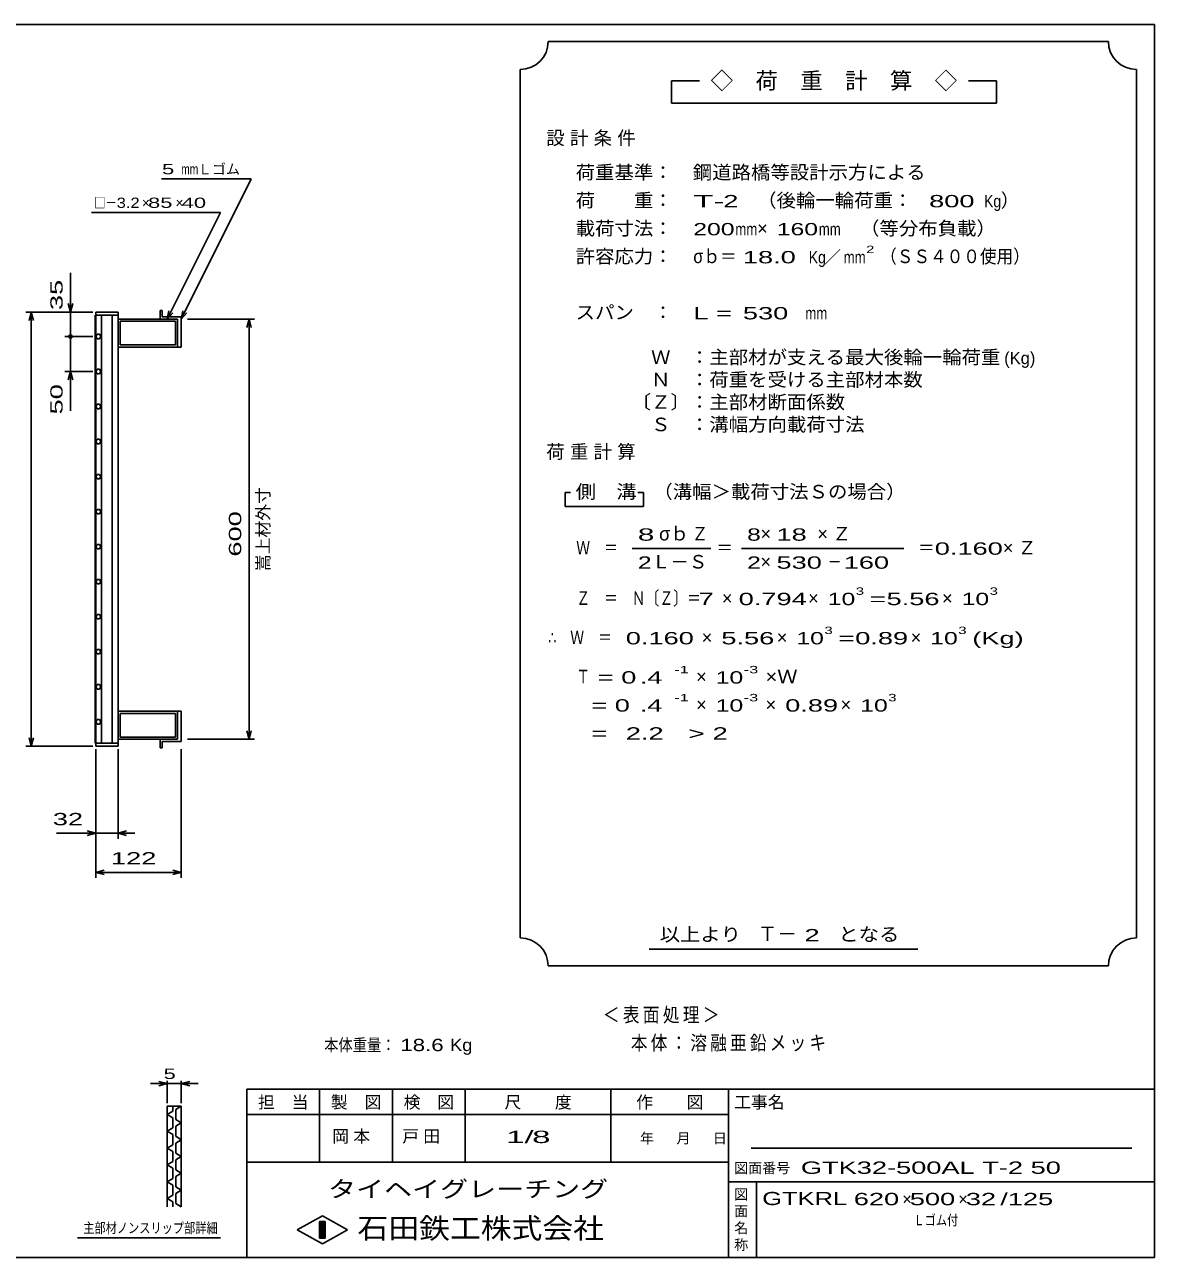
# Model space of a CAD drawing. Units: millimetres, scale not verified. Extents: x -1456 to 1385, y -1026 to 843.
# Drawn here: x -228 to 1385, y -917 to 843 of the extents above; entities that cross this region are included whole.
import ezdxf
from ezdxf.enums import TextEntityAlignment as Align

# ---------------------------------------------------------------- set-up
doc = ezdxf.new("R2010")
doc.units = ezdxf.units.MM
doc.header["$LTSCALE"] = 8
for name, color, linetype, lineweight in [('0_2', 150, 'Continuous', 25), ('16', 3, 'Continuous', 25), ('22', 4, 'Continuous', 25), ('24', 2, 'Continuous', 25), ('32', 4, 'Continuous', 25)]:
    doc.layers.add(name, color=color, linetype=linetype, lineweight=lineweight)
doc.styles.add('ベクトル', font='')
doc.styles.get('ベクトル').set_extended_font_data('ベクトル')

msp = doc.modelspace()

# ---------------------------------------------------------------- linework, layer by layer
at = {"layer": '0_2'}
for p, q in [((-1383.2, 842.8), (1384.8, 842.8)), ((1384.8, 842.8), (1384.8, -917.2)), ((1384.8, -677.2), (88.8, -677.2)), ((88.8, -677.2), (88.8, -917.2)), ((192.8, -677.2), (192.8, -781.2)), ((296.8, -781.2), (296.8, -677.2)), ((400.8, -677.2), (400.8, -781.2)), ((608.8, -781.2), (608.8, -677.2)), ((776.8, -677.2), (776.8, -917.2)), ((776.8, -713.2), (88.8, -713.2)), ((1352.8, -761.2), (808.8, -761.2)), ((88.8, -781.2), (776.8, -781.2)), ((776.8, -809.2), (1384.8, -809.2)), ((816.8, -917.2), (816.8, -809.2)), ((160.8, -878), (196.8, -858)), ((196.8, -858), (232.8, -878)), ((196.8, -898), (160.8, -878)), ((192.8, -866), (200.8, -866)), ((192.8, -890), (192.8, -866)), ((192.8, -866), (194.4, -866)), ((194.4, -866), (194.4, -890)), ((196, -890), (196, -866)), ((196, -866), (197.6, -866)), ((232.8, -878), (196.8, -898)), ((197.6, -866), (197.6, -890)), ((199.2, -890), (199.2, -866)), ((199.2, -866), (200.8, -866)), ((200.8, -866), (200.8, -890)), ((200.8, -866), (200.8, -890)), ((200.8, -890), (192.8, -890)), ((194.4, -890), (196, -890)), ((197.6, -890), (199.2, -890)), ((1384.8, -917.2), (-1383.2, -917.2))]:
    msp.add_line(p, q, dxfattribs=at)
at = {"layer": '16'}
for p, q in [((-127.7, -183), (-127.7, 428)), ((-127.7, 428), (-127, 428)), ((-95, 432.5), (-127, 432.5)), ((-127, 432.5), (-127, 428)), ((-127, 428), (-95, 428)), ((-127, 428), (-127, -183)), ((-95, 428), (-127, 428)), ((-118.5, 428), (-118.5, -183)), ((-103.5, -183), (-103.5, 428)), ((-95, 428), (-95, 432.5)), ((-95, -183), (-95, 428)), ((-95, 422.5), (-10, 422.5)), ((-95, 382.5), (-95, 422.5)), ((-32, 434.5), (-35, 434.5)), ((-35, 434.5), (-35, 422.5)), ((-35, 422.5), (-10, 422.5)), ((-32, 425.5), (-32, 434.5)), ((-5, 425.5), (-32, 425.5)), ((-10, 422.5), (-10, 382.5)), ((-10, 422.5), (-10, 382.5)), ((-5, 382.5), (-5, 425.5)), ((-92, 419.5), (-13, 419.5)), ((-92, 385.5), (-92, 419.5)), ((-13, 419.5), (-13, 385.5)), ((-125.146, 400.735), (-127, 397.475)), ((-127, 397.475), (-125.104, 394.24)), ((-121.396, 400.76), (-125.146, 400.735)), ((-125.104, 394.24), (-121.354, 394.265)), ((-119.5, 397.5), (-121.396, 400.76)), ((-121.354, 394.265), (-119.5, 397.525)), ((-10, 382.5), (-95, 382.5)), ((-13, 385.5), (-92, 385.5)), ((-10, 382.5), (-5, 382.5)), ((-125.146, 350.735), (-127, 347.475)), ((-127, 347.475), (-125.104, 344.24)), ((-121.396, 350.76), (-125.146, 350.735)), ((-125.104, 344.24), (-121.354, 344.265)), ((-119.5, 347.5), (-121.396, 350.76)), ((-121.354, 344.265), (-119.5, 347.525)), ((-125.146, 300.735), (-127, 297.475)), ((-121.396, 300.76), (-125.146, 300.735)), ((-119.5, 297.5), (-121.396, 300.76)), ((-127, 297.475), (-125.104, 294.24)), ((-125.104, 294.24), (-121.354, 294.265)), ((-121.354, 294.265), (-119.5, 297.525)), ((-125.146, 250.735), (-127, 247.475)), ((-127, 247.475), (-125.104, 244.24)), ((-121.396, 250.76), (-125.146, 250.735)), ((-119.5, 247.5), (-121.396, 250.76)), ((-121.354, 244.265), (-119.5, 247.525)), ((-125.104, 244.24), (-121.354, 244.265)), ((-125.146, 200.735), (-127, 197.475)), ((-127, 197.475), (-125.104, 194.24)), ((-121.396, 200.76), (-125.146, 200.735)), ((-125.104, 194.24), (-121.354, 194.265)), ((-119.5, 197.5), (-121.396, 200.76)), ((-121.354, 194.265), (-119.5, 197.525)), ((-125.146, 150.735), (-127, 147.475)), ((-127, 147.475), (-125.104, 144.24)), ((-121.396, 150.76), (-125.146, 150.735)), ((-125.104, 144.24), (-121.354, 144.265)), ((-119.5, 147.5), (-121.396, 150.76)), ((-121.354, 144.265), (-119.5, 147.525)), ((-125.146, 100.735), (-127, 97.475)), ((-127, 97.475), (-125.104, 94.24)), ((-121.396, 100.76), (-125.146, 100.735)), ((-125.104, 94.24), (-121.354, 94.265)), ((-119.5, 97.5), (-121.396, 100.76)), ((-121.354, 94.265), (-119.5, 97.525)), ((-125.146, 50.735), (-127, 47.475)), ((-127, 47.475), (-125.104, 44.24)), ((-121.396, 50.76), (-125.146, 50.735)), ((-125.104, 44.24), (-121.354, 44.265)), ((-119.5, 47.5), (-121.396, 50.76)), ((-121.354, 44.265), (-119.5, 47.525)), ((-125.146, 0.735), (-127, -2.525)), ((-121.396, 0.76), (-125.146, 0.735)), ((-119.5, -2.5), (-121.396, 0.76)), ((-127, -2.525), (-125.104, -5.76)), ((-125.104, -5.76), (-121.354, -5.735)), ((-121.354, -5.735), (-119.5, -2.475)), ((-125.146, -49.265), (-127, -52.525)), ((-127, -52.525), (-125.104, -55.76)), ((-121.396, -49.24), (-125.146, -49.265)), ((-119.5, -52.5), (-121.396, -49.24)), ((-121.354, -55.735), (-119.5, -52.475)), ((-125.104, -55.76), (-121.354, -55.735)), ((-125.146, -99.265), (-127, -102.525)), ((-127, -102.525), (-125.104, -105.76)), ((-121.396, -99.24), (-125.146, -99.265)), ((-119.5, -102.5), (-121.396, -99.24)), ((-121.354, -105.735), (-119.5, -102.475)), ((-125.104, -105.76), (-121.354, -105.735)), ((-10, -137.5), (-95, -137.5)), ((-95, -137.5), (-95, -177.5)), ((-13, -140.5), (-92, -140.5)), ((-92, -140.5), (-92, -174.5)), ((-13, -174.5), (-13, -140.5)), ((-10, -177.5), (-10, -137.5)), ((-10, -137.5), (-5, -137.5)), ((-10, -177.5), (-10, -137.5)), ((-5, -137.5), (-5, -180.5)), ((-125.146, -149.265), (-127, -152.525)), ((-127, -152.525), (-125.104, -155.76)), ((-121.396, -149.24), (-125.146, -149.265)), ((-125.104, -155.76), (-121.354, -155.735)), ((-119.5, -152.5), (-121.396, -149.24)), ((-121.354, -155.735), (-119.5, -152.475)), ((-92, -174.5), (-13, -174.5)), ((-127, -183), (-127.7, -183)), ((-127, -183), (-95, -183)), ((-127, -187.5), (-127, -183)), ((-127, -183), (-95, -183)), ((-95, -187.5), (-127, -187.5)), ((-95, -177.5), (-10, -177.5)), ((-95, -183), (-95, -187.5)), ((-35, -189.5), (-35, -177.5)), ((-35, -177.5), (-10, -177.5)), ((-32, -189.5), (-35, -189.5)), ((-5, -180.5), (-32, -180.5)), ((-32, -180.5), (-32, -189.5))]:
    msp.add_line(p, q, dxfattribs=at)
at = {"layer": '22'}
for p, q in [((-33, 622.5), (95, 622.5)), ((-5, 422.5), (95, 622.5)), ((-133, 574.5), (51, 574.5)), ((-25, 422.5), (51, 574.5)), ((-163, 432.5), (-163, 488.5)), ((-163, 432.5), (-166.2, 444.5)), ((-159.8, 444.5), (-163, 432.5)), ((-227, 432.5), (-131, 432.5)), ((-222.2, 420.5), (-219, 432.5)), ((-215.8, 420.5), (-219, 432.5)), ((-219, -187.5), (-219, 432.5)), ((-131, 432.5), (-171, 432.5)), ((-163, 432.5), (-163, 397.5)), ((-25, 422.5), (-22.6, 434.18)), ((-25, 422.5), (-17, 431.3)), ((-5, 422.5), (-2.6, 434.18)), ((-5, 422.5), (3, 431.3)), ((4, 422.5), (100, 422.5)), ((88.8, 410.5), (92, 422.5)), ((95.2, 410.5), (92, 422.5)), ((92, -177.5), (92, 422.5)), ((-171, 397.5), (-131, 397.5)), ((-163, 347.5), (-163, 397.5)), ((-171, 347.5), (-131, 347.5)), ((-166.2, 335.5), (-163, 347.5)), ((-159.8, 335.5), (-163, 347.5)), ((-163, 291.5), (-163, 347.5)), ((-219, -187.5), (-222.2, -175.5)), ((-219, -187.5), (-215.8, -175.5)), ((92, -177.5), (88.8, -165.5)), ((92, -177.5), (95.2, -165.5)), ((-227, -187.5), (-131, -187.5)), ((-127, -319.5), (-127, -191.5)), ((-127, -375.5), (-127, -191.5)), ((-95, -319.5), (-95, -191.5)), ((-5, -375.5), (-5, -191.5)), ((4, -177.5), (100, -177.5)), ((-183, -311.5), (-127, -311.5)), ((-127, -311.5), (-139, -308.3)), ((-139, -314.7), (-127, -311.5)), ((-127, -311.5), (-95, -311.5)), ((-95, -311.5), (-83, -308.3)), ((-83, -314.7), (-95, -311.5)), ((-95, -311.5), (-71, -311.5)), ((-127, -367.5), (-115, -364.3)), ((-115, -370.7), (-127, -367.5)), ((-127, -367.5), (-5, -367.5)), ((-5, -367.5), (-17, -364.3)), ((-17, -370.7), (-5, -367.5))]:
    msp.add_line(p, q, dxfattribs=at)
msp.add_circle((-163, 397.5), 2.4, dxfattribs=at)
at = {"layer": '24', "color": 4}
for p, q in [((1319.2, 818.8), (519.2, 818.8)), ((479.2, 778.8), (479.2, -461.2)), ((1359.2, -461.2), (1359.2, 778.8)), ((735.2, 762.8), (695.2, 762.8)), ((695.2, 762.8), (695.2, 730.8)), ((1159.2, 762.8), (1119.2, 762.8)), ((1159.2, 730.8), (1159.2, 762.8)), ((695.2, 730.8), (1159.2, 730.8)), ((551.2, 174.8), (543.2, 174.8)), ((543.2, 174.8), (543.2, 154.8)), ((655.2, 174.8), (647.2, 174.8)), ((655.2, 154.8), (655.2, 174.8)), ((543.2, 154.8), (655.2, 154.8)), ((639.2, 94.8), (751.2, 94.8)), ((795.2, 94.8), (1027.2, 94.8)), ((663.2, -477.2), (1047.2, -477.2)), ((519.2, -501.2), (1319.2, -501.2))]:
    msp.add_line(p, q, dxfattribs=at)
for centre, start, end in [((479.2, 818.8), 270, 0), ((1359.2, 818.8), 180, 270), ((479.2, -501.2), 0, 90), ((1359.2, -501.2), 90, 180)]:
    msp.add_arc(centre, 40, start, end, dxfattribs=at)
at = {"layer": '32'}
for p, q in [((-24.8, -669.2), (-36.8, -666)), ((-24.8, -697.2), (-24.8, -665.2)), ((-4.8, -665.2), (-4.8, -697.2)), ((-4.8, -669.2), (7.2, -666)), ((-24.8, -669.2), (-48.8, -669.2)), ((-36.8, -672.4), (-24.8, -669.2)), ((-24.8, -669.2), (-4.8, -669.2)), ((7.2, -672.4), (-4.8, -669.2)), ((-4.8, -669.2), (19.2, -669.2)), ((-24.8, -701.2), (-4.8, -701.2)), ((-24.8, -845.2), (-24.8, -701.2)), ((-16.8, -701.2), (-16.8, -708.4)), ((-4.8, -701.2), (-12.8, -706)), ((-4.8, -701.2), (-4.8, -845.2)), ((-16.8, -708.4), (-24.8, -713.2)), ((-24.8, -713.2), (-16.8, -718)), ((-16.8, -718), (-16.8, -732.4)), ((-12.8, -706), (-12.8, -720.4)), ((-12.8, -720.4), (-4.8, -725.2)), ((-16.8, -732.4), (-24.8, -737.2)), ((-24.8, -737.2), (-16.8, -742)), ((-4.8, -725.2), (-12.8, -730)), ((-12.8, -730), (-12.8, -744.4)), ((-16.8, -756.4), (-24.8, -761.2)), ((-16.8, -742), (-16.8, -756.4)), ((-12.8, -744.4), (-4.8, -749.2)), ((-4.8, -749.2), (-12.8, -754)), ((-12.8, -754), (-12.8, -768.4)), ((-24.8, -761.2), (-16.8, -766)), ((-16.8, -766), (-16.8, -780.4)), ((-12.8, -768.4), (-4.8, -773.2)), ((-4.8, -773.2), (-12.8, -778)), ((-16.8, -780.4), (-24.8, -785.2)), ((-24.8, -785.2), (-16.8, -790)), ((-16.8, -790), (-16.8, -804.4)), ((-12.8, -778), (-12.8, -792.4)), ((-16.8, -804.4), (-24.8, -809.2)), ((-24.8, -809.2), (-16.8, -814)), ((-12.8, -792.4), (-4.8, -797.2)), ((-4.8, -797.2), (-12.8, -802)), ((-12.8, -802), (-12.8, -816.4)), ((-16.8, -814), (-16.8, -828.4)), ((-12.8, -816.4), (-4.8, -821.2)), ((-4.8, -821.2), (-12.8, -826)), ((-12.8, -826), (-12.8, -840.4)), ((-16.8, -828.4), (-24.8, -833.2)), ((-24.8, -833.2), (-16.8, -838)), ((-16.8, -838), (-16.8, -845.2)), ((-12.8, -840.4), (-4.8, -845.2)), ((51.2, -889.2), (-152.8, -889.2))]:
    msp.add_line(p, q, dxfattribs=at)

# ---------------------------------------------------------------- texts
at = {"layer": '0_2', "style": 'ベクトル'}
for s, height, p in [('担\u3000当', 17.6, (104.8, -695.6)), ('製\u3000図', 17.6, (208.8, -695.6)), ('検\u3000図', 17.6, (312.8, -695.6)), ('尺\u3000\u3000度', 17.6, (456.8, -695.6)), ('作\u3000\u3000図', 17.6, (644.8, -695.6)), ('工事名', 17.6, (784.8, -695.6)), ('年', 14.66, (650.4, -747.2)), ('月', 14.66, (702.4, -747.2)), ('日', 14.66, (754.4, -747.2)), ('図面番号', 14.66, (784.8, -789.6)), ('図', 14.66, (784.8, -827.2)), ('面', 14.66, (784.8, -851.2)), ('名', 14.66, (784.8, -875.2)), ('称', 14.66, (784.8, -899.2))]:
    msp.add_text(s, height=height, dxfattribs=at).set_placement(p, align=Align.MIDDLE_LEFT)
at = {"layer": '0_2', "color": 222, "style": 'ベクトル'}
for s, height, width, p in [('タイヘイグレーチング', 23.46, 1.25, (204.8, -819.6)), ('石田鉄工株式会社', 29.33, 1.1, (246.8, -875.6))]:
    msp.add_text(s, height=height, dxfattribs=dict(at, width=width)).set_placement(p, align=Align.MIDDLE_LEFT)
at = {"layer": '22', "color": 2, "style": 'ベクトル'}
for s, height, width, p in [(' 5 ', 14.66, 1.6, (-41, 636.5)), ('mm', 14.66, 0.75, (-5, 636.5)), ('□－', 14.66, 0.8, (-129, 588.5)), ('3.2', 14.66, 1.2, (-97, 588.5)), (' 85 ', 14.66, 1.6, (-61, 588.5)), (' 40 ', 14.66, 1.6, (-13, 588.5)), (' 32 ', 17.6, 1.65, (-199, -291.5)), (' 122 ', 17.6, 1.65, (-116, -347.5)), ('本体重量：', 17.6, 0.85, (199.2, -614)), (' 18.6', 17.6, 1.35, (299.2, -614)), ('Kg', 17.6, 1.1, (379.2, -614)), ('1/', 17.6, 2, (459.2, -745.2)), (' 8 ', 17.6, 2, (483.2, -745.2)), ('GTK32-500AL T-2 50          ', 17.6, 1.65, (880, -789.2)), ('GTKRL', 18.77, 1.45, (824.8, -833.2)), (' 620 ', 17.6, 1.65, (944.8, -834)), (' 500 ', 17.6, 1.65, (1024.8, -834)), (' 32 ', 17.6, 1.65, (1104.8, -834)), ('/', 17.6, 1.65, (1164.8, -834)), (' 125 ', 17.6, 1.65, (1164.8, -834)), ('Ｌゴム付', 14.66, 0.8, (1040.8, -864))]:
    msp.add_text(s, height=height, dxfattribs=dict(at, width=width)).set_placement(p, align=Align.MIDDLE_LEFT)
for s, height, p in [('Ｌゴム', 14.66, (19, 636.5)), ('×', 14.66, (-61, 588.5)), ('×', 14.66, (-13, 588.5)), ('×', 17.6, (1024.8, -834)), ('×', 17.6, (1104.8, -834))]:
    msp.add_text(s, height=height, dxfattribs=at).set_placement(p, align=Align.MIDDLE_LEFT)
at = {"layer": '22', "color": 2, "style": 'ベクトル', "width": 1.65}
for s, p in [(' 35 ', (-183, 424.5)), (' 50 ', (-183, 275.5)), (' 600', (72, 72.5))]:
    msp.add_text(s, height=17.6, rotation=90, dxfattribs=at).set_placement(p, align=Align.MIDDLE_LEFT)
at = {"layer": '22', "color": 2, "style": 'ベクトル'}
msp.add_text('嵩上材外寸', height=17.6, rotation=90, dxfattribs=at).set_placement((112, 62.5), align=Align.MIDDLE_LEFT)
at = {"layer": '22', "color": 2, "attachment_point": 4, "style": 'ベクトル'}
for s, insert, char_height in [('\\T1.2;\\W0.85;＜表面処理＞', (597.2, -572), 20.53), ('\\T1.19;\\W0.85;本体：溶融亜鉛メッキ', (637.2, -612), 20.53), ('\\T1.25;岡本\u3000', (210.8, -745.2), 17.6), ('\\T1.25;戸田\u3000', (310.8, -745.2), 17.6)]:
    msp.add_mtext(s, dxfattribs=dict(at, insert=insert, char_height=char_height))
at = {"layer": '24', "style": 'ベクトル'}
for s, height, p in [('◇\u3000荷\u3000重\u3000計\u3000算\u3000◇', 23.46, (751.2, 762.8)), ('）', 19.35, (1165.6, 592)), ('×', 19.35, (817.6, 552)), ('／', 17.6, (913.2, 510.8)), ('(Kg)', 17.6, (1170.4, 366.8)), ('σｂ', 19.35, (677.6, 116)), ('×', 19.35, (822.4, 116)), ('Ｌ－Ｓ', 19.35, (667.2, 76)), ('×', 19.35, (822.4, 76)), ('×', 19.35, (767.2, 24)), ('×', 19.35, (890.4, 24)), ('×', 19.35, (1081.6, 24)), ('×', 19.35, (738.4, -32)), ('×', 19.35, (845.6, -32)), ('×', 19.35, (1036.8, -32)), ('×', 19.35, (730.4, -88)), ('×', 19.35, (730.4, -128)), ('×', 19.35, (829.6, -128)), ('×', 19.35, (936.8, -128)), ('Ｔ－', 20.53, (818.4, -455.2))]:
    msp.add_text(s, height=height, dxfattribs=at).set_placement(p, align=Align.MIDDLE_LEFT)
for s, height, width, p in [('荷重基準：\u3000', 19.35, 1.05, (558.4, 632)), ('鋼道路橋等設計示方による', 19.35, 1.05, (725.6, 632)), ('荷\u3000\u3000重：\u3000', 19.35, 1.05, (558.4, 592)), ('T-', 17.6, 2, (726.4, 590.8)), (' 2 ', 17.6, 1.65, (758.4, 590.8)), ('（後輪一輪荷重：', 19.35, 1.05, (817.6, 592)), ('  800', 17.6, 1.65, (1041.6, 590.8)), ('Kg', 17.6, 0.85, (1141.6, 590.8)), ('載荷寸法：\u3000', 19.35, 1.05, (558.4, 552)), ('\u3000（等分布負載）', 19.35, 1.05, (936.8, 552)), ('200', 17.6, 1.5, (726.4, 550.8)), ('mm', 17.6, 0.8, (786.4, 550.8)), ('160', 17.6, 1.5, (845.6, 550.8)), ('mm', 17.6, 0.8, (905.6, 550.8)), ('許容応力：\u3000', 19.35, 1.05, (558.4, 512)), ('σｂ＝', 19.35, 0.9, (726.4, 512)), (' 18.0', 17.6, 1.65, (786.4, 510.8)), ('Kg', 17.6, 0.85, (891.2, 510.8)), ('mm', 17.6, 0.8, (941.2, 510.8)), ('2', 10.56, 1.5, (973.2, 522)), ('（ＳＳ４００使用）', 19.35, 0.9, (993.2, 512)), ('スパン\u3000：\u3000', 19.35, 1.05, (558.4, 432)), ('L =', 17.6, 1.65, (726.4, 430.8)), (' 530 ', 17.6, 1.65, (786.4, 430.8)), ('mm', 17.6, 0.8, (886.4, 430.8)), ('\u3000Ｗ\u3000：主部材が支える最大後輪一輪荷重', 19.35, 1.05, (638.4, 368)), ('\u3000Ｎ\u3000：荷重を受ける主部材本数', 19.35, 1.05, (638.4, 336)), ('〔Ｚ〕：主部材断面係数', 19.35, 1.05, (638.4, 304)), ('\u3000Ｓ\u3000：溝幅方向載荷寸法', 19.35, 1.05, (638.4, 272)), ('側\u3000溝', 19.35, 1.1, (558.4, 176)), ('\u3000（溝幅＞載荷寸法Ｓの場合）', 19.35, 1.05, (641.6, 176)), ('8', 17.6, 1.8, (647.2, 114.8)), ('Ｚ', 19.35, 0.9, (724, 116)), ('8', 17.6, 1.5, (803.2, 114.8)), (' 18 ', 17.6, 1.65, (834.4, 114.8)), ('Ｗ\u3000＝', 19.35, 0.75, (559.2, 96)), ('＝', 19.35, 0.9, (759.2, 96)), ('＝', 19.35, 0.9, (1047.2, 96)), ('0.160', 17.6, 1.65, (1071.2, 94.8)), ('2', 17.6, 1.5, (647.2, 74.8)), ('2', 17.6, 1.5, (803.2, 74.8)), (' 530 ', 17.6, 1.65, (834.4, 74.8)), ('－', 19.35, 0.75, (918.4, 76)), (' 160 ', 17.6, 1.65, (930.4, 74.8)), ('Ｚ\u3000＝\u3000Ｎ〔Ｚ〕＝', 19.35, 0.75, (559.2, 24)), ('3', 10.56, 1.5, (958.4, 34)), ('3', 10.56, 1.5, (1149.6, 34)), (' 7 ', 17.6, 1.65, (723.2, 22.8)), ('0.794', 17.6, 1.65, (791.2, 22.8)), ('10', 17.6, 1.5, (918.4, 22.8)), ('=', 17.6, 1.7, (978.4, 22.8)), ('5.56', 17.6, 1.65, (1002.4, 22.8)), ('10', 17.6, 1.5, (1109.6, 22.8)), ('3', 10.56, 1.5, (913.6, -22)), ('3', 10.56, 1.5, (1104.8, -22)), ('∴\u3000Ｗ\u3000＝', 19.35, 0.75, (519.2, -32)), (' 0.160', 17.6, 1.65, (619.2, -33.2)), ('5.56', 17.6, 1.65, (766.4, -33.2)), ('10', 17.6, 1.5, (873.6, -33.2)), ('=', 17.6, 1.7, (933.6, -33.2)), ('0.89', 17.6, 1.65, (957.6, -33.2)), ('10', 17.6, 1.5, (1064.8, -33.2)), ('(Kg)', 17.6, 1.65, (1124.8, -33.2)), ('Ｔ', 19.35, 0.75, (559.2, -88)), (' = 0', 17.6, 1.65, (579.2, -89.2)), (' .4 ', 17.6, 1.65, (639.2, -89.2)), ('-1', 10.56, 1.65, (699.2, -78)), ('10', 17.6, 1.5, (758.4, -89.2)), ('-3', 10.56, 1.65, (798.4, -78)), ('×Ｗ', 19.35, 1.1, (829.6, -88)), ('  = 0', 17.6, 1.65, (559.2, -129.2)), (' .4 ', 17.6, 1.65, (639.2, -129.2)), ('-1', 10.56, 1.65, (699.2, -118)), ('10', 17.6, 1.5, (758.4, -129.2)), ('-3', 10.56, 1.65, (798.4, -118)), ('0.89', 17.6, 1.65, (857.6, -129.2)), ('10', 17.6, 1.5, (964.8, -129.2)), ('3', 10.56, 1.5, (1004.8, -118)), ('  =', 17.6, 1.65, (559.2, -169.2)), (' 2.2', 17.6, 1.65, (619.2, -169.2)), ('>', 17.6, 1.7, (719.2, -169.2)), (' 2 ', 17.6, 1.65, (743.2, -169.2)), ('以上より\u3000', 19.35, 1.1, (678.4, -456)), (' 2 ', 17.6, 1.65, (874.4, -457.2)), ('となる', 19.35, 1.1, (933.6, -456))]:
    msp.add_text(s, height=height, dxfattribs=dict(at, width=width)).set_placement(p, align=Align.MIDDLE_LEFT)
at = {"layer": '24', "char_height": 19.35, "attachment_point": 4, "style": 'ベクトル'}
for s, insert in [('\\T1.28;設計条件', (516.4, 680)), ('\\T1.28;荷重計算', (516.4, 232)), ('\\T1.42;×Ｚ', (903.6, 116)), ('\\T1.42;×Ｚ', (1168.4, 96))]:
    msp.add_mtext(s, dxfattribs=dict(at, insert=insert))
at = {"layer": '32', "color": 2, "style": 'ベクトル'}
for s, width, p in [(' 5 ', 1.6, (-38.8, -655.2)), ('主部材ノンスリップ部詳細', 0.8, (-144.8, -875.2))]:
    msp.add_text(s, height=14.66, dxfattribs=dict(at, width=width)).set_placement(p, align=Align.MIDDLE_LEFT)

doc.saveas('drawing.dxf')
